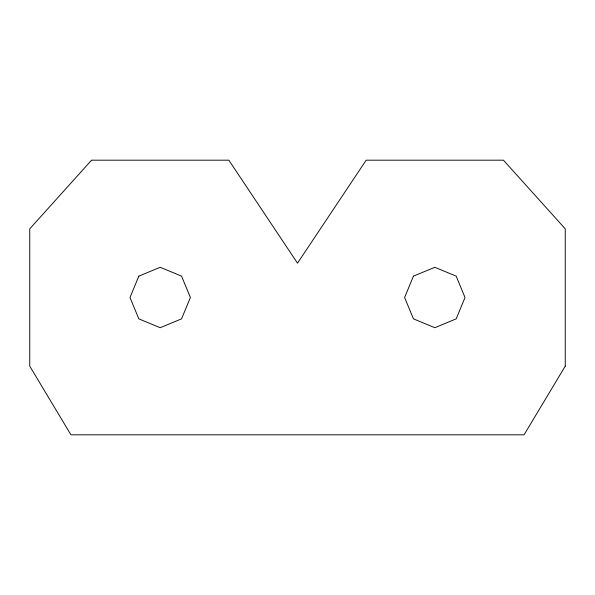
<?xml version="1.0" encoding="UTF-8"?>
<svg xmlns="http://www.w3.org/2000/svg" width="595" height="595" viewBox="0 0 595 595"><rect width="100%" height="100%" fill="white"/><g stroke="black" fill="none" stroke-linecap="round" stroke-linejoin="round"><path stroke-width="0.89" d="M138.836 276.139L129.985 297.5L138.836 318.861L160.189 327.711L181.549 318.861L190.4 297.5L181.549 276.139L160.189 267.289L138.836 276.139M413.451 276.139L404.6 297.5L413.451 318.861L434.811 327.711L456.164 318.861L465.015 297.5L456.164 276.139L434.811 267.289L413.451 276.139M565.25 366.156L524.061 434.811L70.939 434.811L29.75 366.156L29.75 228.844L91.541 160.189L228.844 160.189L297.5 263.176L366.156 160.189L503.459 160.189L565.25 228.844L565.25 366.156"/></g></svg>
